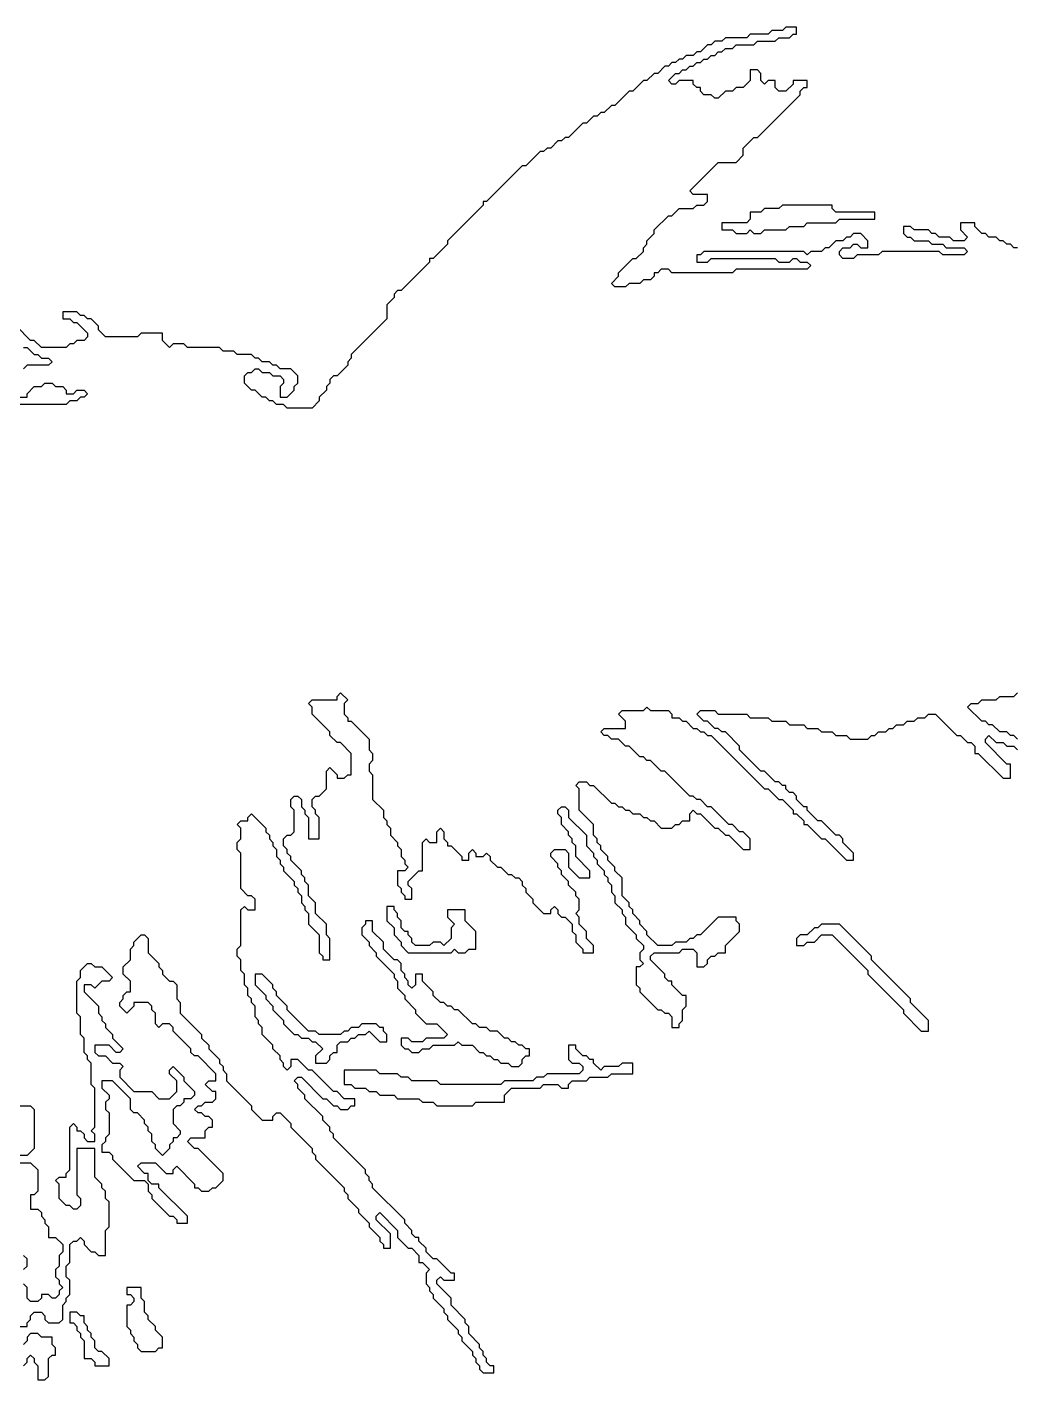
# Model space of a CAD drawing. Header units: metres. Extents: x 0 to 100, y 0 to 129.
# Drawn here: x 39.67 to 46.6, y 119.35 to 128.85 of the extents above; entities that cross this region are included whole.
import ezdxf

# ---------------------------------------------------------------- set-up
doc = ezdxf.new("R2010")
doc.units = ezdxf.units.M

msp = doc.modelspace()

# ---------------------------------------------------------------- linework, layer by layer
for points in [[(45, 128.85), (44.975, 128.825), (44.9, 128.825), (44.875, 128.8), (44.75, 128.8), (44.725, 128.775), (44.575, 128.775), (44.55, 128.75), (44.5, 128.75), (44.475, 128.725), (44.45, 128.725), (44.4, 128.675), (44.375, 128.675), (44.35, 128.65), (44.3, 128.65), (44.275, 128.625), (44.25, 128.625), (44.225, 128.6), (44.2, 128.6), (44.175, 128.575), (44.15, 128.575), (44.1, 128.525), (44.075, 128.525), (44.025, 128.475), (44, 128.475), (43.925, 128.4), (43.9, 128.4), (43.8, 128.3), (43.775, 128.3), (43.725, 128.25), (43.7, 128.25), (43.675, 128.225), (43.65, 128.225), (43.6, 128.175), (43.575, 128.175), (43.475, 128.075), (43.45, 128.075), (43.425, 128.05), (43.4, 128.05), (43.35, 128), (43.325, 128), (43.3, 127.975), (43.275, 127.975), (43.175, 127.875), (43.15, 127.875), (42.9, 127.625), (42.875, 127.625), (42.875, 127.6), (42.625, 127.35), (42.625, 127.325), (42.525, 127.225), (42.5, 127.225), (42.5, 127.2), (42.3, 127), (42.275, 127), (42.25, 126.975), (42.25, 126.95), (42.2, 126.9), (42.2, 126.8), (41.95, 126.55), (41.95, 126.525), (41.925, 126.5), (41.925, 126.475), (41.85, 126.4), (41.825, 126.4), (41.8, 126.375), (41.8, 126.35), (41.775, 126.325), (41.775, 126.3), (41.725, 126.25), (41.725, 126.225), (41.675, 126.175), (41.5, 126.175), (41.475, 126.2), (41.425, 126.2), (41.4, 126.225), (41.375, 126.225), (41.35, 126.25), (41.325, 126.25), (41.275, 126.3), (41.25, 126.3), (41.2, 126.35), (41.2, 126.4), (41.225, 126.425), (41.25, 126.425), (41.275, 126.45), (41.3, 126.45), (41.325, 126.425), (41.375, 126.425), (41.4, 126.4), (41.45, 126.4), (41.475, 126.375), (41.475, 126.35), (41.45, 126.325), (41.45, 126.25), (41.5, 126.25), (41.55, 126.3), (41.55, 126.325), (41.575, 126.35), (41.575, 126.4), (41.525, 126.45), (41.45, 126.45), (41.425, 126.475), (41.4, 126.475), (41.375, 126.5), (41.325, 126.5), (41.3, 126.525), (41.275, 126.525), (41.25, 126.55), (41.15, 126.55), (41.125, 126.575), (41.05, 126.575), (41.025, 126.6), (40.8, 126.6), (40.775, 126.625), (40.7, 126.625), (40.675, 126.6), (40.625, 126.65), (40.625, 126.7), (40.475, 126.7), (40.45, 126.675), (40.225, 126.675), (40.175, 126.725), (40.175, 126.75), (40.125, 126.8), (40.1, 126.8), (40.075, 126.825), (40.05, 126.825), (40.025, 126.85), (39.925, 126.85), (39.925, 126.8), (39.975, 126.8), (40, 126.775), (40.025, 126.775), (40.1, 126.7), (40.1, 126.675), (40.075, 126.65), (40.025, 126.65), (40, 126.625), (39.975, 126.625), (39.95, 126.6), (39.775, 126.6), (39.725, 126.65), (39.7, 126.65), (39.6, 126.75)], [(46.625, 127.3), (46.6, 127.3), (46.575, 127.325), (46.55, 127.325), (46.525, 127.35), (46.5, 127.35), (46.475, 127.375), (46.425, 127.375), (46.4, 127.4), (46.375, 127.4), (46.325, 127.45), (46.325, 127.475), (46.225, 127.475), (46.225, 127.425), (46.275, 127.375), (46.25, 127.35), (46.175, 127.35), (46.15, 127.375), (46.075, 127.375), (46.05, 127.4), (46.025, 127.4), (46, 127.425), (45.9, 127.425), (45.875, 127.45), (45.825, 127.45), (45.825, 127.4), (45.85, 127.375), (45.875, 127.375), (45.9, 127.35), (46, 127.35), (46.025, 127.325), (46.1, 127.325), (46.125, 127.3), (46.25, 127.3), (46.275, 127.275), (46.25, 127.25), (46.1, 127.25), (46.075, 127.275), (45.675, 127.275), (45.65, 127.25), (45.5, 127.25), (45.475, 127.225), (45.4, 127.225), (45.375, 127.25), (45.375, 127.275), (45.4, 127.3), (45.45, 127.3), (45.475, 127.325), (45.5, 127.325), (45.525, 127.3), (45.575, 127.3), (45.575, 127.35), (45.525, 127.4), (45.475, 127.4), (45.45, 127.375), (45.425, 127.375), (45.4, 127.35), (45.35, 127.35), (45.3, 127.3), (45.275, 127.3), (45.25, 127.275), (45.175, 127.275), (45.15, 127.25), (45.125, 127.275), (44.425, 127.275), (44.4, 127.25), (44.375, 127.25), (44.375, 127.2), (44.45, 127.2), (44.475, 127.225), (44.925, 127.225), (44.95, 127.2), (45.025, 127.2), (45.05, 127.225), (45.075, 127.225), (45.1, 127.2), (45.15, 127.2), (45.175, 127.175), (45.15, 127.15), (44.65, 127.15), (44.625, 127.125), (44.2, 127.125), (44.175, 127.15), (44.125, 127.15), (44.1, 127.125), (44.075, 127.125), (44.075, 127.1), (44.05, 127.075), (44, 127.075), (43.975, 127.05), (43.9, 127.05), (43.875, 127.025), (43.8, 127.025), (43.775, 127.05), (43.825, 127.1), (43.825, 127.125), (43.925, 127.225), (43.95, 127.225), (44, 127.275), (44, 127.3), (44.025, 127.325), (44.025, 127.35), (44.075, 127.4), (44.075, 127.425), (44.175, 127.525), (44.2, 127.525), (44.25, 127.575), (44.35, 127.575), (44.375, 127.6), (44.425, 127.6), (44.45, 127.625), (44.45, 127.675), (44.35, 127.675), (44.325, 127.7), (44.525, 127.9), (44.65, 127.9), (44.7, 127.95), (44.7, 128), (44.775, 128.075), (44.8, 128.075), (45.1, 128.375), (45.1, 128.4), (45.125, 128.425), (45.15, 128.425), (45.15, 128.475), (45.05, 128.475), (45.05, 128.45), (45, 128.4), (44.95, 128.4), (44.925, 128.425), (44.925, 128.475), (44.875, 128.475), (44.85, 128.45), (44.825, 128.475), (44.825, 128.525), (44.8, 128.55), (44.75, 128.55), (44.75, 128.475), (44.7, 128.425), (44.65, 128.425), (44.625, 128.4), (44.575, 128.4), (44.525, 128.35), (44.5, 128.35), (44.475, 128.375), (44.425, 128.375), (44.4, 128.4), (44.4, 128.425), (44.375, 128.425), (44.35, 128.45), (44.35, 128.475), (44.25, 128.475), (44.225, 128.45), (44.2, 128.45), (44.175, 128.475), (44.225, 128.525), (44.25, 128.525), (44.275, 128.55), (44.3, 128.55), (44.325, 128.575), (44.35, 128.575), (44.375, 128.6), (44.4, 128.6), (44.425, 128.625), (44.45, 128.625), (44.475, 128.65), (44.5, 128.65), (44.525, 128.675), (44.55, 128.675), (44.575, 128.7), (44.625, 128.7), (44.65, 128.725), (44.775, 128.725), (44.8, 128.75), (44.925, 128.75), (44.95, 128.775), (45.025, 128.775), (45.05, 128.8), (45.075, 128.8), (45.075, 128.85), (45, 128.85)], [(44.975, 127.6), (44.95, 127.575), (44.85, 127.575), (44.825, 127.55), (44.75, 127.55), (44.75, 127.5), (44.725, 127.475), (44.55, 127.475), (44.55, 127.425), (44.625, 127.425), (44.65, 127.4), (44.725, 127.4), (44.75, 127.425), (44.775, 127.4), (44.825, 127.4), (44.85, 127.425), (45, 127.425), (45.025, 127.45), (45.125, 127.45), (45.15, 127.475), (45.35, 127.475), (45.375, 127.5), (45.625, 127.5), (45.625, 127.55), (45.35, 127.55), (45.325, 127.575), (45.325, 127.6), (44.975, 127.6)], [(39.65, 126.6), (39.675, 126.6), (39.725, 126.55), (39.75, 126.55), (39.775, 126.525), (39.825, 126.525), (39.85, 126.5), (39.825, 126.475), (39.675, 126.475), (39.65, 126.45)], [(39.625, 126.25), (39.675, 126.25), (39.675, 126.275), (39.725, 126.325), (39.775, 126.325), (39.8, 126.35), (39.85, 126.35), (39.875, 126.325), (39.925, 126.325), (39.95, 126.3), (39.95, 126.275), (40, 126.275), (40.025, 126.3), (40.075, 126.3), (40.1, 126.275), (40.075, 126.25), (40.05, 126.25), (40.025, 126.225), (39.975, 126.225), (39.95, 126.2), (39.275, 126.2)], [(39.6, 119.725), (39.675, 119.725), (39.675, 119.75), (39.7, 119.775), (39.7, 119.8), (39.725, 119.825), (39.775, 119.825), (39.8, 119.8), (39.8, 119.775), (39.825, 119.75), (39.9, 119.75), (39.925, 119.775), (39.925, 119.875), (39.95, 119.9), (39.95, 119.925), (39.975, 119.95), (39.975, 120.05), (39.95, 120.075), (39.95, 120.15), (39.975, 120.175), (39.975, 120.3), (40, 120.325), (40.025, 120.325), (40.05, 120.35), (40.075, 120.325), (40.075, 120.3), (40.125, 120.25), (40.15, 120.25), (40.175, 120.225), (40.225, 120.225), (40.225, 120.4), (40.25, 120.425), (40.25, 120.6), (40.225, 120.625), (40.225, 120.675), (40.2, 120.7), (40.2, 120.725), (40.15, 120.775), (40.15, 120.975), (40.025, 120.975), (40.025, 120.65), (40.05, 120.625), (40.05, 120.575), (40.025, 120.55), (40, 120.55), (39.975, 120.575), (39.95, 120.575), (39.9, 120.625), (39.9, 120.725), (39.875, 120.75), (39.9, 120.775), (39.95, 120.775), (39.95, 120.8), (39.975, 120.825), (39.975, 121.125), (40, 121.15), (40.025, 121.125), (40.025, 121.1), (40.05, 121.1), (40.075, 121.075), (40.075, 121.05), (40.1, 121.025), (40.15, 121.025), (40.15, 121.075), (40.125, 121.1), (40.15, 121.125), (40.15, 121.4), (40.125, 121.425), (40.125, 121.575), (40.1, 121.6), (40.1, 121.625), (40.075, 121.65), (40.075, 121.75), (40.05, 121.775), (40.05, 121.9), (40.025, 121.925), (40.025, 122.15), (40.05, 122.175), (40.05, 122.225), (40.1, 122.275), (40.125, 122.275), (40.15, 122.25), (40.2, 122.25), (40.275, 122.175), (40.25, 122.15), (40.2, 122.15), (40.15, 122.1), (40.125, 122.125), (40.075, 122.125), (40.075, 122.075), (40.175, 121.975), (40.175, 121.925), (40.2, 121.9), (40.2, 121.875), (40.225, 121.85), (40.225, 121.825), (40.275, 121.775), (40.275, 121.75), (40.35, 121.675), (40.325, 121.65), (40.3, 121.65), (40.25, 121.7), (40.15, 121.7), (40.15, 121.65), (40.175, 121.625), (40.225, 121.625), (40.275, 121.575), (40.325, 121.575), (40.35, 121.55), (40.325, 121.525), (40.325, 121.475), (40.425, 121.375), (40.55, 121.375), (40.6, 121.325), (40.675, 121.325), (40.725, 121.375), (40.725, 121.45), (40.675, 121.5), (40.675, 121.525), (40.7, 121.55), (40.775, 121.475), (40.775, 121.45), (40.85, 121.375), (40.85, 121.35), (40.825, 121.325), (40.775, 121.325), (40.775, 121.3), (40.75, 121.275), (40.725, 121.275), (40.7, 121.25), (40.7, 121.15), (40.75, 121.1), (40.75, 121.075), (40.725, 121.05), (40.7, 121.05), (40.7, 121.025), (40.675, 121), (40.675, 120.975), (40.625, 120.925), (40.575, 120.975), (40.575, 121), (40.55, 121.025), (40.55, 121.075), (40.525, 121.1), (40.525, 121.125), (40.5, 121.15), (40.5, 121.175), (40.45, 121.225), (40.425, 121.225), (40.4, 121.25), (40.4, 121.325), (40.275, 121.45), (40.2, 121.45), (40.2, 121.4), (40.25, 121.35), (40.25, 121.325), (40.225, 121.3), (40.225, 121.25), (40.25, 121.225), (40.25, 121.075), (40.225, 121.05), (40.225, 121.025), (40.2, 121), (40.2, 120.95), (40.25, 120.95), (40.275, 120.925), (40.275, 120.9), (40.425, 120.75), (40.5, 120.75), (40.525, 120.725), (40.525, 120.675), (40.55, 120.65), (40.55, 120.625), (40.675, 120.5), (40.7, 120.5), (40.725, 120.475), (40.725, 120.45), (40.8, 120.45), (40.8, 120.5), (40.6, 120.7), (40.6, 120.725), (40.55, 120.725), (40.525, 120.75), (40.525, 120.8), (40.5, 120.8), (40.45, 120.85), (40.475, 120.875), (40.575, 120.875), (40.65, 120.8), (40.7, 120.8), (40.7, 120.825), (40.725, 120.85), (40.85, 120.725), (40.85, 120.7), (40.875, 120.7), (40.9, 120.675), (40.95, 120.675), (40.975, 120.7), (41, 120.7), (41.05, 120.75), (41.05, 120.8), (40.875, 120.975), (40.85, 120.975), (40.8, 121.025), (40.825, 121.05), (40.925, 121.05), (40.925, 121.1), (40.95, 121.125), (40.975, 121.125), (40.975, 121.175), (40.95, 121.2), (40.925, 121.2), (40.9, 121.225), (40.875, 121.225), (40.85, 121.25), (40.875, 121.275), (40.9, 121.275), (40.925, 121.3), (40.975, 121.3), (41, 121.325), (41, 121.375), (40.975, 121.375), (40.925, 121.425), (40.95, 121.45), (41, 121.45), (41, 121.5), (40.875, 121.625), (40.85, 121.625), (40.825, 121.65), (40.825, 121.675), (40.7, 121.8), (40.7, 121.825), (40.675, 121.85), (40.625, 121.85), (40.6, 121.825), (40.575, 121.85), (40.575, 121.925), (40.55, 121.95), (40.55, 121.975), (40.525, 122), (40.425, 122), (40.425, 121.975), (40.375, 121.925), (40.325, 121.975), (40.325, 122), (40.35, 122.025), (40.35, 122.05), (40.375, 122.075), (40.4, 122.075), (40.4, 122.15), (40.35, 122.2), (40.35, 122.25), (40.4, 122.3), (40.4, 122.375), (40.425, 122.4), (40.425, 122.425), (40.475, 122.475), (40.5, 122.475), (40.525, 122.45), (40.525, 122.35), (40.6, 122.275), (40.6, 122.25), (40.625, 122.225), (40.625, 122.2), (40.675, 122.15), (40.7, 122.15), (40.725, 122.125), (40.725, 122.025), (40.75, 122), (40.75, 121.925), (40.9, 121.775), (40.9, 121.75), (40.95, 121.7), (40.95, 121.675), (41.025, 121.6), (41.025, 121.575), (41.05, 121.55), (41.05, 121.525), (41.075, 121.5), (41.075, 121.45), (41.25, 121.275), (41.25, 121.25), (41.325, 121.175), (41.4, 121.175), (41.4, 121.2), (41.425, 121.225), (41.45, 121.225), (41.525, 121.15), (41.525, 121.125), (41.675, 120.975), (41.675, 120.95), (41.7, 120.925), (41.7, 120.9), (41.9, 120.7), (41.9, 120.675), (41.925, 120.65), (41.925, 120.625), (42, 120.55), (42, 120.525), (42.075, 120.45), (42.075, 120.425), (42.15, 120.35), (42.15, 120.325), (42.175, 120.3), (42.175, 120.275), (42.225, 120.275), (42.225, 120.375), (42.125, 120.475), (42.125, 120.5), (42.15, 120.525), (42.275, 120.4), (42.275, 120.35), (42.35, 120.275), (42.375, 120.275), (42.425, 120.225), (42.425, 120.175), (42.45, 120.175), (42.5, 120.125), (42.475, 120.1), (42.475, 120.025), (42.5, 120), (42.5, 119.975), (42.525, 119.95), (42.525, 119.925), (42.6, 119.85), (42.6, 119.825), (42.625, 119.8), (42.625, 119.775), (42.7, 119.7), (42.7, 119.675), (42.725, 119.65), (42.725, 119.625), (42.8, 119.55), (42.8, 119.525), (42.825, 119.5), (42.825, 119.475), (42.85, 119.45), (42.85, 119.425), (42.875, 119.4), (42.95, 119.4), (42.95, 119.45), (42.925, 119.45), (42.9, 119.475), (42.9, 119.5), (42.875, 119.525), (42.875, 119.55), (42.85, 119.575), (42.85, 119.6), (42.775, 119.675), (42.775, 119.725), (42.75, 119.75), (42.75, 119.775), (42.65, 119.875), (42.65, 119.925), (42.55, 120.025), (42.55, 120.05), (42.575, 120.075), (42.6, 120.05), (42.675, 120.05), (42.675, 120.1), (42.65, 120.1), (42.55, 120.2), (42.525, 120.2), (42.475, 120.25), (42.475, 120.275), (42.425, 120.325), (42.425, 120.35), (42.4, 120.35), (42.375, 120.375), (42.375, 120.4), (42.325, 120.45), (42.325, 120.475), (42.1, 120.7), (42.1, 120.725), (42.075, 120.75), (42.075, 120.775), (42.05, 120.8), (42.05, 120.825), (41.825, 121.05), (41.825, 121.075), (41.8, 121.1), (41.8, 121.125), (41.75, 121.175), (41.75, 121.2), (41.625, 121.325), (41.625, 121.35), (41.575, 121.4), (41.575, 121.425), (41.55, 121.45), (41.575, 121.475), (41.6, 121.475), (41.75, 121.325), (41.775, 121.325), (41.825, 121.275), (41.85, 121.275), (41.875, 121.25), (41.925, 121.25), (41.95, 121.275), (41.975, 121.275), (41.975, 121.325), (41.9, 121.325), (41.85, 121.375), (41.825, 121.375), (41.675, 121.525), (41.65, 121.525), (41.575, 121.6), (41.525, 121.6), (41.525, 121.55), (41.5, 121.525), (41.475, 121.55), (41.475, 121.575), (41.45, 121.6), (41.45, 121.625), (41.4, 121.675), (41.4, 121.7), (41.325, 121.775), (41.325, 121.825), (41.3, 121.85), (41.3, 121.875), (41.275, 121.9), (41.275, 121.975), (41.25, 122), (41.25, 122.025), (41.225, 122.05), (41.225, 122.1), (41.2, 122.125), (41.2, 122.2), (41.175, 122.225), (41.175, 122.3), (41.15, 122.325), (41.15, 122.375), (41.175, 122.4), (41.175, 122.65), (41.2, 122.675), (41.225, 122.65), (41.275, 122.65), (41.275, 122.725), (41.25, 122.75), (41.225, 122.75), (41.175, 122.8), (41.175, 123.05), (41.15, 123.075), (41.15, 123.125), (41.175, 123.15), (41.175, 123.225), (41.15, 123.25), (41.175, 123.275), (41.225, 123.275), (41.225, 123.3), (41.25, 123.325), (41.35, 123.225), (41.35, 123.2), (41.375, 123.175), (41.375, 123.15), (41.4, 123.125), (41.4, 123.1), (41.425, 123.075), (41.425, 123.025), (41.45, 123), (41.45, 122.975), (41.475, 122.95), (41.475, 122.925), (41.55, 122.85), (41.55, 122.825), (41.575, 122.8), (41.575, 122.775), (41.6, 122.75), (41.6, 122.7), (41.625, 122.675), (41.625, 122.65), (41.65, 122.625), (41.65, 122.55), (41.725, 122.475), (41.725, 122.35), (41.75, 122.325), (41.75, 122.3), (41.8, 122.3), (41.8, 122.45), (41.775, 122.475), (41.775, 122.55), (41.7, 122.625), (41.7, 122.7), (41.65, 122.75), (41.65, 122.825), (41.625, 122.85), (41.625, 122.875), (41.6, 122.9), (41.6, 122.925), (41.525, 123), (41.525, 123.025), (41.5, 123.05), (41.5, 123.075), (41.475, 123.1), (41.475, 123.15), (41.5, 123.175), (41.525, 123.175), (41.55, 123.2), (41.55, 123.35), (41.525, 123.375), (41.525, 123.425), (41.55, 123.45), (41.575, 123.45), (41.6, 123.425), (41.6, 123.375), (41.625, 123.35), (41.625, 123.325), (41.65, 123.3), (41.65, 123.15), (41.725, 123.15), (41.725, 123.3), (41.7, 123.325), (41.7, 123.35), (41.675, 123.375), (41.675, 123.425), (41.7, 123.45), (41.725, 123.45), (41.775, 123.5), (41.775, 123.625), (41.8, 123.65), (41.85, 123.6), (41.85, 123.575), (41.9, 123.575), (41.925, 123.6), (41.95, 123.6), (41.95, 123.75), (41.875, 123.825), (41.85, 123.825), (41.8, 123.875), (41.8, 123.9), (41.675, 124.025), (41.675, 124.075), (41.65, 124.1), (41.675, 124.125), (41.85, 124.125), (41.85, 124.15), (41.875, 124.175), (41.925, 124.125), (41.9, 124.1), (41.9, 124.025), (41.925, 124), (41.925, 123.975), (41.95, 123.975), (42.075, 123.85), (42.075, 123.775), (42.1, 123.75), (42.1, 123.7), (42.075, 123.675), (42.075, 123.625), (42.1, 123.6), (42.1, 123.425), (42.175, 123.35), (42.175, 123.3), (42.2, 123.275), (42.2, 123.25), (42.225, 123.225), (42.225, 123.175), (42.275, 123.125), (42.275, 123.1), (42.3, 123.075), (42.3, 123.025), (42.325, 123), (42.325, 122.975), (42.35, 122.95), (42.325, 122.925), (42.275, 122.925), (42.275, 122.825), (42.3, 122.8), (42.3, 122.775), (42.325, 122.75), (42.325, 122.725), (42.375, 122.725), (42.375, 122.8), (42.35, 122.825), (42.35, 122.85), (42.425, 122.925), (42.45, 122.925), (42.45, 123.125), (42.475, 123.15), (42.5, 123.125), (42.55, 123.125), (42.55, 123.2), (42.575, 123.225), (42.6, 123.2), (42.6, 123.15), (42.625, 123.125), (42.625, 123.1), (42.65, 123.1), (42.725, 123.025), (42.725, 123), (42.775, 123), (42.775, 123.05), (42.8, 123.075), (42.825, 123.05), (42.825, 123.025), (42.875, 123.025), (42.9, 123.05), (42.925, 123.025), (42.925, 123), (42.975, 122.95), (43, 122.95), (43.05, 122.9), (43.075, 122.9), (43.1, 122.875), (43.125, 122.875), (43.15, 122.85), (43.15, 122.825), (43.175, 122.8), (43.175, 122.775), (43.225, 122.725), (43.225, 122.7), (43.3, 122.625), (43.35, 122.625), (43.35, 122.65), (43.375, 122.675), (43.4, 122.65), (43.4, 122.625), (43.425, 122.6), (43.45, 122.6), (43.5, 122.55), (43.5, 122.5), (43.525, 122.475), (43.525, 122.425), (43.575, 122.375), (43.575, 122.35), (43.65, 122.35), (43.65, 122.4), (43.6, 122.45), (43.6, 122.5), (43.55, 122.55), (43.55, 122.6), (43.525, 122.625), (43.55, 122.65), (43.55, 122.725), (43.525, 122.75), (43.525, 122.775), (43.475, 122.825), (43.475, 122.85), (43.425, 122.9), (43.425, 122.925), (43.4, 122.95), (43.4, 122.975), (43.35, 123.025), (43.35, 123.05), (43.375, 123.075), (43.45, 123.075), (43.475, 123.05), (43.475, 122.95), (43.55, 122.875), (43.625, 122.875), (43.625, 122.925), (43.525, 123.025), (43.525, 123.1), (43.5, 123.125), (43.5, 123.15), (43.475, 123.175), (43.475, 123.2), (43.425, 123.25), (43.425, 123.3), (43.4, 123.325), (43.4, 123.35), (43.425, 123.375), (43.45, 123.375), (43.475, 123.35), (43.475, 123.3), (43.6, 123.175), (43.6, 123.1), (43.65, 123.05), (43.65, 123.025), (43.675, 123), (43.675, 122.975), (43.725, 122.925), (43.725, 122.9), (43.75, 122.875), (43.75, 122.85), (43.775, 122.825), (43.775, 122.775), (43.8, 122.75), (43.8, 122.7), (43.85, 122.65), (43.85, 122.625), (43.875, 122.6), (43.875, 122.55), (43.95, 122.475), (43.95, 122.45), (44, 122.4), (44, 122.375), (43.975, 122.35), (43.975, 122.3), (44, 122.275), (43.975, 122.25), (43.95, 122.25), (43.95, 122.125), (43.975, 122.1), (43.975, 122.075), (44.1, 121.95), (44.125, 121.95), (44.15, 121.925), (44.175, 121.925), (44.2, 121.9), (44.2, 121.825), (44.25, 121.825), (44.25, 121.85), (44.275, 121.875), (44.275, 121.95), (44.3, 121.975), (44.3, 122.05), (44.275, 122.05), (44.2, 122.125), (44.2, 122.15), (44.175, 122.15), (44.15, 122.175), (44.15, 122.2), (44.05, 122.3), (44.05, 122.325), (44.075, 122.35), (44.25, 122.35), (44.275, 122.375), (44.35, 122.375), (44.375, 122.35), (44.375, 122.25), (44.425, 122.25), (44.45, 122.275), (44.45, 122.3), (44.475, 122.325), (44.5, 122.325), (44.525, 122.35), (44.575, 122.35), (44.575, 122.4), (44.675, 122.5), (44.675, 122.55), (44.65, 122.575), (44.65, 122.6), (44.525, 122.6), (44.4, 122.475), (44.375, 122.475), (44.35, 122.45), (44.325, 122.45), (44.3, 122.425), (44.225, 122.425), (44.2, 122.4), (44.1, 122.4), (44.025, 122.475), (44.025, 122.5), (43.975, 122.55), (43.975, 122.575), (43.925, 122.625), (43.925, 122.65), (43.9, 122.675), (43.9, 122.7), (43.85, 122.75), (43.85, 122.875), (43.8, 122.925), (43.8, 122.95), (43.75, 123), (43.75, 123.025), (43.7, 123.075), (43.7, 123.1), (43.675, 123.125), (43.675, 123.15), (43.65, 123.175), (43.65, 123.25), (43.55, 123.35), (43.55, 123.5), (43.525, 123.525), (43.55, 123.55), (43.6, 123.55), (43.625, 123.525), (43.65, 123.525), (43.775, 123.4), (43.8, 123.4), (43.825, 123.375), (43.85, 123.375), (43.875, 123.35), (43.9, 123.35), (43.925, 123.325), (43.975, 123.325), (44, 123.3), (44.025, 123.3), (44.05, 123.275), (44.075, 123.275), (44.125, 123.225), (44.2, 123.225), (44.225, 123.25), (44.25, 123.25), (44.275, 123.275), (44.325, 123.275), (44.325, 123.325), (44.35, 123.35), (44.375, 123.325), (44.4, 123.325), (44.5, 123.225), (44.525, 123.225), (44.575, 123.175), (44.6, 123.175), (44.7, 123.075), (44.75, 123.075), (44.75, 123.15), (44.7, 123.2), (44.675, 123.2), (44.625, 123.25), (44.6, 123.25), (44.475, 123.375), (44.45, 123.375), (44.4, 123.425), (44.375, 123.425), (44.35, 123.45), (44.325, 123.45), (44.15, 123.625), (44.125, 123.625), (44.05, 123.7), (44.025, 123.7), (44, 123.725), (43.975, 123.725), (43.9, 123.8), (43.875, 123.8), (43.825, 123.85), (43.775, 123.85), (43.75, 123.875), (43.725, 123.875), (43.7, 123.9), (43.725, 123.925), (43.875, 123.925), (43.875, 123.975), (43.825, 124.025), (43.85, 124.05), (44, 124.05), (44.025, 124.075), (44.05, 124.05), (44.175, 124.05), (44.2, 124.025), (44.2, 124), (44.25, 124), (44.275, 123.975), (44.3, 123.975), (44.35, 123.925), (44.375, 123.925), (44.4, 123.9), (44.425, 123.9), (44.45, 123.875), (44.475, 123.875), (44.85, 123.5), (44.875, 123.5), (44.95, 123.425), (44.975, 123.425), (45.05, 123.35), (45.05, 123.325), (45.075, 123.325), (45.125, 123.275), (45.125, 123.25), (45.15, 123.25), (45.25, 123.15), (45.275, 123.15), (45.425, 123), (45.475, 123), (45.475, 123.05), (45.4, 123.125), (45.4, 123.15), (45.375, 123.175), (45.35, 123.175), (45.25, 123.275), (45.225, 123.275), (45.15, 123.35), (45.15, 123.375), (45.125, 123.375), (45.075, 123.425), (45.075, 123.45), (45.05, 123.475), (45.025, 123.475), (45, 123.5), (45, 123.525), (44.975, 123.525), (44.95, 123.55), (44.925, 123.55), (44.85, 123.625), (44.825, 123.625), (44.675, 123.775), (44.675, 123.8), (44.575, 123.9), (44.55, 123.9), (44.525, 123.925), (44.5, 123.925), (44.45, 123.975), (44.425, 123.975), (44.375, 124.025), (44.4, 124.05), (44.5, 124.05), (44.525, 124.025), (44.725, 124.025), (44.75, 124), (44.875, 124), (44.9, 123.975), (45, 123.975), (45.025, 123.95), (45.125, 123.95), (45.15, 123.925), (45.225, 123.925), (45.25, 123.9), (45.325, 123.9), (45.35, 123.875), (45.425, 123.875), (45.45, 123.85), (45.575, 123.85), (45.6, 123.875), (45.625, 123.875), (45.65, 123.9), (45.7, 123.9), (45.725, 123.925), (45.75, 123.925), (45.775, 123.95), (45.825, 123.95), (45.85, 123.975), (45.9, 123.975), (45.925, 124), (45.975, 124), (46, 124.025), (46.05, 124.025), (46.2, 123.875), (46.225, 123.875), (46.275, 123.825), (46.3, 123.825), (46.325, 123.8), (46.325, 123.75), (46.35, 123.75), (46.525, 123.575), (46.575, 123.575), (46.575, 123.675), (46.55, 123.675), (46.4, 123.825), (46.4, 123.85), (46.425, 123.875), (46.475, 123.825), (46.525, 123.825), (46.55, 123.8), (46.6, 123.8), (46.625, 123.775)], [(46.625, 123.85), (46.6, 123.875), (46.575, 123.875), (46.55, 123.9), (46.5, 123.9), (46.45, 123.95), (46.425, 123.95), (46.4, 123.975), (46.375, 123.975), (46.275, 124.075), (46.3, 124.1), (46.35, 124.1), (46.375, 124.125), (46.475, 124.125), (46.5, 124.15), (46.6, 124.15), (46.625, 124.175)], [(42.2, 122.675), (42.2, 122.575), (42.25, 122.525), (42.25, 122.475), (42.3, 122.425), (42.3, 122.4), (42.35, 122.35), (42.65, 122.35), (42.675, 122.375), (42.7, 122.35), (42.75, 122.35), (42.775, 122.375), (42.825, 122.375), (42.825, 122.5), (42.75, 122.575), (42.75, 122.65), (42.625, 122.65), (42.625, 122.6), (42.675, 122.55), (42.65, 122.525), (42.65, 122.45), (42.6, 122.4), (42.575, 122.425), (42.525, 122.425), (42.5, 122.4), (42.4, 122.4), (42.375, 122.425), (42.375, 122.45), (42.35, 122.475), (42.35, 122.5), (42.325, 122.5), (42.3, 122.525), (42.3, 122.575), (42.275, 122.6), (42.275, 122.625), (42.25, 122.65), (42.25, 122.675), (42.2, 122.675)], [(42.05, 122.575), (42.05, 122.55), (42.025, 122.525), (42.025, 122.475), (42.075, 122.425), (42.075, 122.4), (42.125, 122.35), (42.125, 122.325), (42.25, 122.2), (42.25, 122.175), (42.275, 122.15), (42.275, 122.1), (42.325, 122.05), (42.325, 122.025), (42.4, 121.95), (42.4, 121.925), (42.475, 121.85), (42.55, 121.85), (42.625, 121.775), (42.6, 121.75), (42.475, 121.75), (42.45, 121.725), (42.375, 121.725), (42.35, 121.75), (42.3, 121.75), (42.3, 121.7), (42.325, 121.675), (42.35, 121.675), (42.375, 121.65), (42.425, 121.65), (42.45, 121.675), (42.5, 121.675), (42.525, 121.7), (42.675, 121.7), (42.7, 121.725), (42.725, 121.7), (42.8, 121.7), (42.85, 121.65), (42.875, 121.65), (42.9, 121.625), (42.925, 121.625), (42.95, 121.6), (42.975, 121.6), (43, 121.575), (43.05, 121.575), (43.075, 121.55), (43.125, 121.55), (43.15, 121.575), (43.15, 121.6), (43.175, 121.625), (43.2, 121.625), (43.2, 121.675), (43.175, 121.675), (43.15, 121.7), (43.125, 121.7), (43.1, 121.725), (43.075, 121.725), (43.05, 121.75), (43.025, 121.75), (42.975, 121.8), (42.925, 121.8), (42.9, 121.825), (42.85, 121.825), (42.825, 121.85), (42.8, 121.85), (42.7, 121.95), (42.675, 121.95), (42.65, 121.975), (42.625, 121.975), (42.6, 122), (42.575, 122), (42.525, 122.05), (42.525, 122.075), (42.45, 122.15), (42.45, 122.2), (42.4, 122.2), (42.4, 122.125), (42.375, 122.1), (42.35, 122.125), (42.35, 122.15), (42.325, 122.175), (42.325, 122.2), (42.3, 122.225), (42.3, 122.275), (42.275, 122.3), (42.25, 122.3), (42.175, 122.375), (42.175, 122.425), (42.1, 122.5), (42.1, 122.575), (42.05, 122.575)], [(45.25, 122.55), (45.225, 122.525), (45.2, 122.525), (45.15, 122.475), (45.1, 122.475), (45.075, 122.45), (45.075, 122.4), (45.125, 122.4), (45.15, 122.425), (45.2, 122.425), (45.25, 122.475), (45.325, 122.475), (45.575, 122.225), (45.575, 122.2), (45.825, 121.95), (45.825, 121.925), (45.95, 121.8), (46, 121.8), (46, 121.875), (45.875, 122), (45.875, 122.025), (45.6, 122.3), (45.6, 122.325), (45.375, 122.55), (45.25, 122.55)], [(41.275, 122.2), (41.275, 122.125), (41.35, 122.05), (41.35, 122.025), (41.4, 121.975), (41.4, 121.95), (41.475, 121.875), (41.475, 121.85), (41.55, 121.775), (41.575, 121.775), (41.6, 121.75), (41.65, 121.75), (41.675, 121.725), (41.7, 121.725), (41.75, 121.675), (41.7, 121.625), (41.7, 121.575), (41.775, 121.575), (41.8, 121.6), (41.8, 121.625), (41.825, 121.65), (41.85, 121.65), (41.85, 121.7), (41.875, 121.725), (41.925, 121.725), (41.95, 121.75), (41.975, 121.75), (42, 121.775), (42.05, 121.775), (42.075, 121.8), (42.15, 121.725), (42.2, 121.725), (42.2, 121.775), (42.175, 121.8), (42.175, 121.825), (42.15, 121.825), (42.125, 121.85), (42.025, 121.85), (42, 121.825), (41.95, 121.825), (41.925, 121.8), (41.9, 121.8), (41.875, 121.775), (41.725, 121.775), (41.7, 121.8), (41.65, 121.8), (41.5, 121.95), (41.5, 121.975), (41.425, 122.05), (41.425, 122.075), (41.4, 122.1), (41.4, 122.125), (41.325, 122.2), (41.275, 122.2)], [(43.475, 121.7), (43.475, 121.6), (43.5, 121.575), (43.55, 121.575), (43.575, 121.55), (43.575, 121.525), (43.55, 121.5), (43.325, 121.5), (43.3, 121.475), (43.25, 121.475), (43.225, 121.45), (43.025, 121.45), (43, 121.425), (42.575, 121.425), (42.55, 121.45), (42.375, 121.45), (42.35, 121.475), (42.3, 121.475), (42.275, 121.5), (42.15, 121.5), (42.125, 121.525), (41.9, 121.525), (41.9, 121.425), (41.95, 121.425), (41.975, 121.4), (42.05, 121.4), (42.075, 121.375), (42.125, 121.375), (42.15, 121.35), (42.25, 121.35), (42.275, 121.325), (42.425, 121.325), (42.45, 121.3), (42.525, 121.3), (42.55, 121.275), (42.8, 121.275), (42.825, 121.3), (43.025, 121.3), (43.025, 121.35), (43.075, 121.4), (43.275, 121.4), (43.3, 121.425), (43.4, 121.425), (43.425, 121.4), (43.475, 121.4), (43.475, 121.425), (43.5, 121.45), (43.6, 121.45), (43.625, 121.475), (43.75, 121.475), (43.775, 121.5), (43.925, 121.5), (43.925, 121.575), (43.85, 121.575), (43.825, 121.55), (43.725, 121.55), (43.7, 121.525), (43.65, 121.575), (43.65, 121.6), (43.625, 121.6), (43.6, 121.625), (43.575, 121.625), (43.525, 121.675), (43.525, 121.7), (43.475, 121.7)], [(39.6, 121.275), (39.7, 121.275), (39.725, 121.25), (39.725, 120.975), (39.675, 120.925), (39.625, 120.925)], [(39.625, 120.875), (39.7, 120.875), (39.75, 120.825), (39.75, 120.675), (39.725, 120.65), (39.7, 120.65), (39.7, 120.55), (39.75, 120.55), (39.775, 120.525), (39.775, 120.5), (39.8, 120.475), (39.8, 120.45), (39.825, 120.425), (39.825, 120.35), (39.875, 120.35), (39.925, 120.3), (39.925, 120.25), (39.9, 120.225), (39.9, 120.15), (39.875, 120.125), (39.875, 120.075), (39.9, 120.05), (39.9, 120.025), (39.925, 120), (39.9, 119.975), (39.9, 119.95), (39.875, 119.925), (39.85, 119.925), (39.825, 119.95), (39.775, 119.95), (39.775, 119.925), (39.75, 119.9), (39.7, 119.9), (39.675, 119.925), (39.675, 120), (39.65, 120.025)], [(39.65, 120.125), (39.675, 120.15), (39.675, 120.2), (39.65, 120.225)], [(40.375, 120), (40.375, 119.95), (40.4, 119.95), (40.425, 119.925), (40.425, 119.9), (40.4, 119.875), (40.375, 119.875), (40.375, 119.725), (40.4, 119.7), (40.4, 119.675), (40.425, 119.65), (40.425, 119.625), (40.45, 119.6), (40.45, 119.575), (40.475, 119.55), (40.575, 119.55), (40.6, 119.575), (40.625, 119.575), (40.625, 119.65), (40.575, 119.7), (40.575, 119.725), (40.525, 119.775), (40.525, 119.8), (40.5, 119.825), (40.5, 119.9), (40.475, 119.925), (40.475, 120), (40.375, 120)], [(39.975, 119.825), (39.975, 119.75), (40, 119.75), (40.025, 119.725), (40.025, 119.7), (40.05, 119.675), (40.05, 119.65), (40.075, 119.625), (40.075, 119.5), (40.125, 119.5), (40.15, 119.475), (40.15, 119.45), (40.25, 119.45), (40.25, 119.5), (40.2, 119.55), (40.175, 119.55), (40.15, 119.575), (40.15, 119.625), (40.125, 119.65), (40.125, 119.675), (40.1, 119.7), (40.1, 119.725), (40.075, 119.75), (40.075, 119.8), (40.05, 119.8), (40.025, 119.825), (39.975, 119.825)], [(39.65, 119.45), (39.675, 119.475), (39.675, 119.5), (39.7, 119.525), (39.725, 119.5), (39.725, 119.475), (39.75, 119.45), (39.75, 119.35), (39.8, 119.35), (39.825, 119.375), (39.825, 119.5), (39.85, 119.525), (39.875, 119.525), (39.875, 119.575), (39.85, 119.6), (39.85, 119.65), (39.775, 119.65), (39.75, 119.675), (39.7, 119.675), (39.675, 119.65), (39.675, 119.625), (39.65, 119.6)]]:
    msp.add_lwpolyline(points)

doc.saveas('drawing.dxf')
